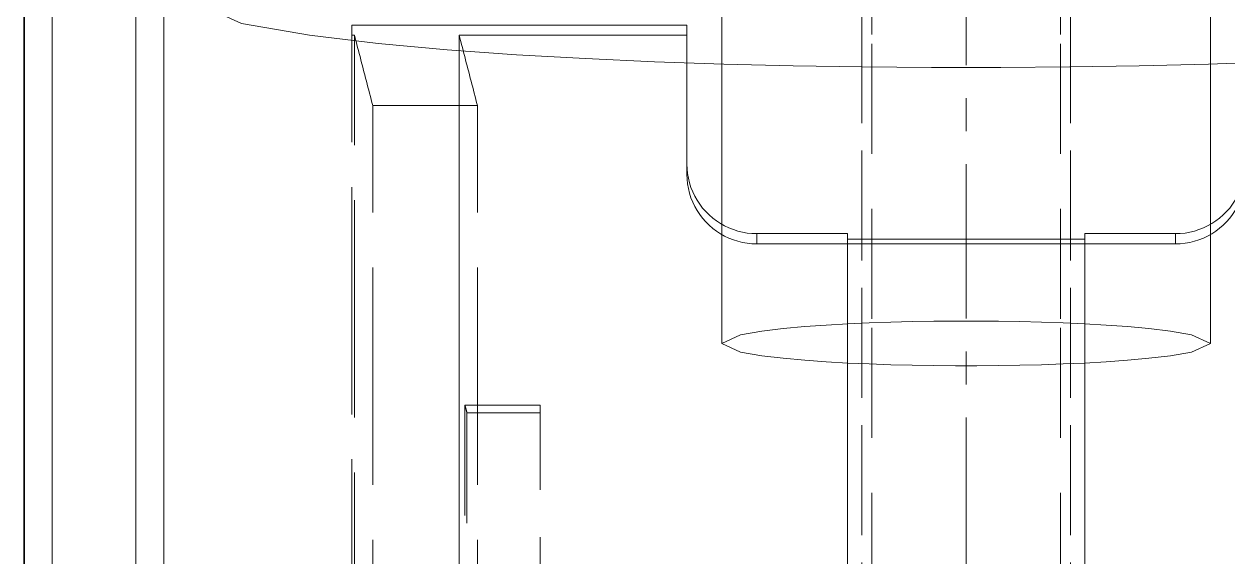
# Model space of a CAD drawing. Header units: millimetres. Extents: x 10 to 410, y 10 to 287.
# Drawn here: x 105.22 to 110.69, y 202.42 to 204.84 of the extents above; entities that cross this region are included whole.
import ezdxf

# ---------------------------------------------------------------- set-up
doc = ezdxf.new("R2010")
doc.units = ezdxf.units.MM
doc.linetypes.add('CENTER', pattern=[1.15, 0.7, -0.15, 0.15, -0.15])
doc.linetypes.add('DASHED', pattern=[0.75, 0.5, -0.25])
for name, color, linetype, lineweight in [('CENTER', 4, 'CENTER', 13), ('HIDDEN', 8, 'DASHED', 18), ('VISIBLE', 7, 'CONTINUOUS', 35)]:
    doc.layers.add(name, color=color, linetype=linetype, lineweight=lineweight)

msp = doc.modelspace()

# ---------------------------------------------------------------- linework, layer by layer
at = {"layer": 'CENTER'}
msp.add_line((109.5, 169), (109.5, 273), dxfattribs=at)
at = {"layer": 'HIDDEN'}
for points in [[(108.3895, 203.3861), (108.3895, 203.8137), (108.3895, 204.2413), (108.3895, 204.6688), (108.3895, 205.0964), (108.3895, 205.524), (108.3895, 205.9516), (108.3895, 206.3792), (108.3895, 206.8068), (108.3895, 207.2344), (108.3895, 207.662), (108.3895, 208.0896), (108.3895, 208.5171), (108.3895, 208.9447), (108.3895, 209.3723), (108.3895, 209.7999), (108.3895, 210.2275), (108.3895, 210.6551), (108.3895, 211.0827), (108.3895, 211.5103), (108.3895, 211.9379), (108.3895, 212.3655), (108.3895, 212.793), (108.3895, 213.2206)], [(110.6105, 203.3861), (110.6105, 203.8137), (110.6105, 204.2413), (110.6105, 204.6688), (110.6105, 205.0964), (110.6105, 205.524), (110.6105, 205.9516), (110.6105, 206.3792), (110.6105, 206.8068), (110.6105, 207.2344), (110.6105, 207.662), (110.6105, 208.0896), (110.6105, 208.5171), (110.6105, 208.9447), (110.6105, 209.3723), (110.6105, 209.7999), (110.6105, 210.2275), (110.6105, 210.6551), (110.6105, 211.0827), (110.6105, 211.5103), (110.6105, 211.9379), (110.6105, 212.3655), (110.6105, 212.793), (110.6105, 213.2206)], [(110.6105, 203.3861), (110.6105, 203.8137), (110.6105, 204.2413), (110.6105, 204.6688), (110.6105, 205.0964), (110.6105, 205.524), (110.6105, 205.9516), (110.6105, 206.3792), (110.6105, 206.8068), (110.6105, 207.2344), (110.6105, 207.662), (110.6105, 208.0896), (110.6105, 208.5171), (110.6105, 208.9447), (110.6105, 209.3723), (110.6105, 209.7999), (110.6105, 210.2275), (110.6105, 210.6551), (110.6105, 211.0827), (110.6105, 211.5103), (110.6105, 211.9379), (110.6105, 212.3655), (110.6105, 212.793), (110.6105, 213.2206)], [(105.2184, 174.9607), (105.2184, 176.4709), (105.2184, 177.981), (105.2184, 179.4911), (105.2184, 181.0013), (105.2184, 182.5114), (105.2184, 184.0215), (105.2184, 185.5317), (105.2184, 187.0418), (105.2184, 188.5519), (105.2184, 190.062), (105.2184, 191.5722), (105.2184, 193.0823), (105.2184, 194.5924), (105.2184, 196.1026), (105.2184, 197.6127), (105.2184, 199.1228), (105.2184, 200.633), (105.2184, 202.1431), (105.2184, 203.6532), (105.2184, 205.1634), (105.2184, 206.6735), (105.2184, 208.1836), (105.2184, 209.6938)], [(105.2185, 174.9604), (105.2185, 176.4706), (105.2185, 177.9807), (105.2185, 179.4908), (105.2185, 181.0009), (105.2185, 182.5111), (105.2185, 184.0212), (105.2185, 185.5313), (105.2185, 187.0415), (105.2185, 188.5516), (105.2185, 190.0617), (105.2185, 191.5719), (105.2185, 193.082), (105.2185, 194.5921), (105.2185, 196.1022), (105.2185, 197.6124), (105.2185, 199.1225), (105.2185, 200.6326), (105.2185, 202.1428), (105.2185, 203.6529), (105.2185, 205.163), (105.2185, 206.6732), (105.2185, 208.1833), (105.2185, 209.6934)], [(105.3454, 202.0138), (105.3454, 202.3482), (105.3454, 202.6826), (105.3454, 203.0171), (105.3454, 203.3515), (105.3454, 203.6859), (105.3454, 204.0203), (105.3454, 204.3547), (105.3454, 204.6891), (105.3454, 205.0236), (105.3454, 205.358), (105.3454, 205.6924), (105.3454, 206.0268), (105.3454, 206.3612), (105.3454, 206.6956), (105.3454, 207.0301), (105.3454, 207.3645), (105.3454, 207.6989), (105.3454, 208.0333), (105.3454, 208.3677), (105.3454, 208.7021), (105.3454, 209.0366), (105.3454, 209.371), (105.3454, 209.7054)], [(105.3454, 174.9492), (105.3454, 176.4603), (105.3454, 177.9715), (105.3454, 179.4826), (105.3454, 180.9937), (105.3454, 182.5049), (105.3454, 184.016), (105.3454, 185.5272), (105.3454, 187.0383), (105.3454, 188.5494), (105.3454, 190.0606), (105.3454, 191.5717), (105.3454, 193.0828), (105.3454, 194.594), (105.3454, 196.1051), (105.3454, 197.6163), (105.3454, 199.1274), (105.3454, 200.6385), (105.3454, 202.1497), (105.3454, 203.6608), (105.3454, 205.172), (105.3454, 206.6831), (105.3454, 208.1942), (105.3454, 209.7054)], [(105.7263, 202.1604), (105.7263, 202.4885), (105.7263, 202.8165), (105.7263, 203.1446), (105.7263, 203.4726), (105.7263, 203.8006), (105.7263, 204.1287), (105.7263, 204.4567), (105.7263, 204.7848), (105.7263, 205.1128), (105.7263, 205.4408), (105.7263, 205.7689), (105.7263, 206.0969), (105.7263, 206.425), (105.7263, 206.753), (105.7263, 207.0811), (105.7263, 207.4091), (105.7263, 207.7371), (105.7263, 208.0652), (105.7263, 208.3932), (105.7263, 208.7213), (105.7263, 209.0493), (105.7263, 209.3773), (105.7263, 209.7054)], [(105.7263, 202.0779), (105.7263, 202.4095), (105.7263, 202.7411), (105.7263, 203.0728), (105.7263, 203.4044), (105.7263, 203.736), (105.7263, 204.0677), (105.7263, 204.3993), (105.7263, 204.7309), (105.7263, 205.0626), (105.7263, 205.3942), (105.7263, 205.7258), (105.7263, 206.0574), (105.7263, 206.3891), (105.7263, 206.7207), (105.7263, 207.0523), (105.7263, 207.384), (105.7263, 207.7156), (105.7263, 208.0472), (105.7263, 208.3789), (105.7263, 208.7105), (105.7263, 209.0421), (105.7263, 209.3738), (105.7263, 209.7054)], [(105.8532, 202.0082), (105.8532, 202.3434), (105.8532, 202.6785), (105.8532, 203.0136), (105.8532, 203.3488), (105.8532, 203.6839), (105.8532, 204.0191), (105.8532, 204.3542), (105.8532, 204.6894), (105.8532, 205.0245), (105.8532, 205.3597), (105.8532, 205.6948), (105.8532, 206.03), (105.8532, 206.3651), (105.8532, 206.7003), (105.8532, 207.0354), (105.8532, 207.3706), (105.8532, 207.7057), (105.8532, 208.0409), (105.8532, 208.376), (105.8532, 208.7112), (105.8532, 209.0463), (105.8532, 209.3815), (105.8532, 209.7166)], [(105.8532, 202.0934), (105.8532, 202.4238), (105.8532, 202.7543), (105.8532, 203.0848), (105.8532, 203.4152), (105.8532, 203.7457), (105.8532, 204.0762), (105.8532, 204.4066), (105.8532, 204.7371), (105.8532, 205.0676), (105.8532, 205.3981), (105.8532, 205.7285), (105.8532, 206.059), (105.8532, 206.3895), (105.8532, 206.7199), (105.8532, 207.0504), (105.8532, 207.3809), (105.8532, 207.7113), (105.8532, 208.0418), (105.8532, 208.3723), (105.8532, 208.7028), (105.8532, 209.0332), (105.8532, 209.3637), (105.8532, 209.6942)], [(109.0255, 193.1507), (109.0255, 193.7749), (109.0255, 194.3992), (109.0255, 195.0234), (109.0255, 195.6477), (109.0255, 196.272), (109.0255, 196.8962), (109.0255, 197.5205), (109.0255, 198.1448), (109.0255, 198.769), (109.0255, 199.3933), (109.0255, 200.0175), (109.0255, 200.6418), (109.0255, 201.2661), (109.0255, 201.8903), (109.0255, 202.5146), (109.0255, 203.1389), (109.0255, 203.7631), (109.0255, 204.3874), (109.0255, 205.0117), (109.0255, 205.6359), (109.0255, 206.2602), (109.0255, 206.8844), (109.0255, 207.5087)], [(109.9745, 193.1507), (109.9745, 193.7749), (109.9745, 194.3992), (109.9745, 195.0234), (109.9745, 195.6477), (109.9745, 196.272), (109.9745, 196.8962), (109.9745, 197.5205), (109.9745, 198.1448), (109.9745, 198.769), (109.9745, 199.3933), (109.9745, 200.0175), (109.9745, 200.6418), (109.9745, 201.2661), (109.9745, 201.8903), (109.9745, 202.5146), (109.9745, 203.1389), (109.9745, 203.7631), (109.9745, 204.3874), (109.9745, 205.0117), (109.9745, 205.6359), (109.9745, 206.2602), (109.9745, 206.8844), (109.9745, 207.5087)], [(109.0716, 177.6714), (109.0716, 178.9628), (109.0716, 180.2541), (109.0716, 181.5454), (109.0716, 182.8368), (109.0716, 184.1281), (109.0716, 185.4194), (109.0716, 186.7108), (109.0716, 188.0021), (109.0716, 189.2935), (109.0716, 190.5848), (109.0716, 191.8761), (109.0716, 193.1675), (109.0716, 194.4588), (109.0716, 195.7501), (109.0716, 197.0415), (109.0716, 198.3328), (109.0716, 199.6242), (109.0716, 200.9155), (109.0716, 202.2068), (109.0716, 203.4982), (109.0716, 204.7895), (109.0716, 206.0808), (109.0716, 207.3722)], [(109.9283, 177.6714), (109.9283, 178.9628), (109.9283, 180.2541), (109.9283, 181.5454), (109.9283, 182.8368), (109.9283, 184.1281), (109.9283, 185.4194), (109.9283, 186.7108), (109.9283, 188.0021), (109.9283, 189.2935), (109.9283, 190.5848), (109.9283, 191.8761), (109.9283, 193.1675), (109.9283, 194.4588), (109.9283, 195.7501), (109.9283, 197.0415), (109.9283, 198.3328), (109.9283, 199.6242), (109.9283, 200.9155), (109.9283, 202.2068), (109.9283, 203.4982), (109.9283, 204.7895), (109.9283, 206.0808), (109.9283, 207.3722)], [(113.0696, 204.966), (112.794, 204.8401), (112.4839, 204.7866), (112.1715, 204.7493), (111.8581, 204.7207), (111.5442, 204.6981), (111.2301, 204.6802), (110.9157, 204.6661), (110.6012, 204.6552), (110.2866, 204.6473), (109.972, 204.6422), (109.6573, 204.6396), (109.3426, 204.6396), (109.028, 204.6422), (108.7133, 204.6473), (108.3988, 204.6552), (108.0843, 204.6661), (107.7699, 204.6802), (107.4558, 204.6981), (107.1419, 204.7207), (106.8285, 204.7493), (106.5161, 204.7866), (106.206, 204.8401), (105.9304, 204.966)], [(106.7078, 176.3959), (106.7078, 177.6323), (106.7078, 178.8687), (106.7078, 180.1051), (106.7078, 181.3415), (106.7078, 182.5779), (106.7078, 183.8143), (106.7078, 185.0507), (106.7078, 186.287), (106.7078, 187.5234), (106.7078, 188.7598), (106.7078, 189.9962), (106.7078, 191.2326), (106.7078, 192.469), (106.7078, 193.7054), (106.7078, 194.9417), (106.7078, 196.1781), (106.7078, 197.4145), (106.7078, 198.6509), (106.7078, 199.8873), (106.7078, 201.1237), (106.7078, 202.3601), (106.7078, 203.5965), (106.7078, 204.8328)], [(106.7078, 204.8328), (106.7078, 204.8308), (106.7078, 204.8288), (106.7078, 204.8268), (106.7078, 204.8248), (106.7078, 204.8227), (106.7078, 204.8207), (106.7078, 204.8187), (106.7078, 204.8167), (106.7078, 204.8147), (106.7078, 204.8126), (106.7078, 204.8106), (106.7078, 204.8086), (106.7078, 204.8066), (106.7078, 204.8046), (106.7078, 204.8025), (106.7078, 204.8005), (106.7078, 204.7985), (106.7078, 204.7965), (106.7078, 204.7945), (106.7078, 204.7924), (106.7078, 204.7904), (106.7078, 204.7884), (106.7078, 204.7864)], [(108.2308, 204.8328), (108.1646, 204.8328), (108.0984, 204.8328), (108.0321, 204.8328), (107.9659, 204.8328), (107.8997, 204.8328), (107.8335, 204.8328), (107.7673, 204.8328), (107.7011, 204.8328), (107.6348, 204.8328), (107.5686, 204.8328), (107.5024, 204.8328), (107.4362, 204.8328), (107.37, 204.8328), (107.3037, 204.8328), (107.2375, 204.8328), (107.1713, 204.8328), (107.1051, 204.8328), (107.0389, 204.8328), (106.9726, 204.8328), (106.9064, 204.8328), (106.8402, 204.8328), (106.774, 204.8328), (106.7078, 204.8328)], [(108.2308, 204.8328), (108.2308, 204.8054), (108.2308, 204.7779), (108.2308, 204.7504), (108.2308, 204.7229), (108.2308, 204.6955), (108.2308, 204.668), (108.2308, 204.6405), (108.2308, 204.613), (108.2308, 204.5856), (108.2308, 204.5581), (108.2308, 204.5306), (108.2308, 204.5031), (108.2308, 204.4757), (108.2308, 204.4482), (108.2308, 204.4207), (108.2308, 204.3932), (108.2308, 204.3658), (108.2308, 204.3383), (108.2308, 204.3108), (108.2308, 204.2833), (108.2308, 204.2559), (108.2308, 204.2284), (108.2308, 204.2009)], [(108.2308, 204.8328), (108.2308, 204.8308), (108.2308, 204.8288), (108.2308, 204.8268), (108.2308, 204.8248), (108.2308, 204.8227), (108.2308, 204.8207), (108.2308, 204.8187), (108.2308, 204.8167), (108.2308, 204.8147), (108.2308, 204.8126), (108.2308, 204.8106), (108.2308, 204.8086), (108.2308, 204.8066), (108.2308, 204.8046), (108.2308, 204.8025), (108.2308, 204.8005), (108.2308, 204.7985), (108.2308, 204.7965), (108.2308, 204.7945), (108.2308, 204.7924), (108.2308, 204.7904), (108.2308, 204.7884), (108.2308, 204.7864)], [(106.7078, 176.3495), (106.7078, 177.5859), (106.7078, 178.8223), (106.7078, 180.0587), (106.7078, 181.295), (106.7078, 182.5314), (106.7078, 183.7678), (106.7078, 185.0042), (106.7078, 186.2406), (106.7078, 187.477), (106.7078, 188.7134), (106.7078, 189.9497), (106.7078, 191.1861), (106.7078, 192.4225), (106.7078, 193.6589), (106.7078, 194.8953), (106.7078, 196.1317), (106.7078, 197.3681), (106.7078, 198.6045), (106.7078, 199.8408), (106.7078, 201.0772), (106.7078, 202.3136), (106.7078, 203.55), (106.7078, 204.7864)], [(106.7078, 204.7864), (106.7083, 204.7864), (106.7088, 204.7864), (106.7094, 204.7864), (106.7099, 204.7864), (106.7104, 204.7864), (106.7109, 204.7864), (106.7115, 204.7864), (106.712, 204.7864), (106.7125, 204.7864), (106.713, 204.7864), (106.7136, 204.7864), (106.7141, 204.7864), (106.7146, 204.7864), (106.7151, 204.7864), (106.7157, 204.7864), (106.7162, 204.7864), (106.7167, 204.7864), (106.7172, 204.7864), (106.7178, 204.7864), (106.7183, 204.7864), (106.7188, 204.7864), (106.7193, 204.7864), (106.7199, 204.7864)], [(106.803, 204.467), (106.7994, 204.4809), (106.7958, 204.4948), (106.7922, 204.5087), (106.7885, 204.5226), (106.7849, 204.5365), (106.7813, 204.5503), (106.7777, 204.5642), (106.7741, 204.5781), (106.7705, 204.592), (106.7669, 204.6059), (106.7632, 204.6198), (106.7596, 204.6337), (106.756, 204.6475), (106.7524, 204.6614), (106.7488, 204.6753), (106.7452, 204.6892), (106.7416, 204.7031), (106.7379, 204.717), (106.7343, 204.7308), (106.7307, 204.7447), (106.7271, 204.7586), (106.7235, 204.7725), (106.7199, 204.7864)], [(106.7199, 204.7864), (106.7199, 203.55), (106.7199, 202.3136), (106.7199, 201.0772), (106.7199, 199.8408), (106.7199, 198.6045), (106.7199, 197.3681), (106.7199, 196.1317), (106.7199, 194.8953), (106.7199, 193.6589), (106.7199, 192.4225), (106.7199, 191.1861), (106.7199, 189.9497), (106.7199, 188.7134), (106.7199, 187.477), (106.7199, 186.2406), (106.7199, 185.0042), (106.7199, 183.7678), (106.7199, 182.5314), (106.7199, 181.295), (106.7199, 180.0587), (106.7199, 178.8223), (106.7199, 177.5859), (106.7199, 176.3495)], [(107.1958, 204.7864), (107.1994, 204.7725), (107.203, 204.7586), (107.2067, 204.7447), (107.2103, 204.7308), (107.2139, 204.717), (107.2175, 204.7031), (107.2211, 204.6892), (107.2247, 204.6753), (107.2283, 204.6614), (107.232, 204.6475), (107.2356, 204.6337), (107.2392, 204.6198), (107.2428, 204.6059), (107.2464, 204.592), (107.25, 204.5781), (107.2536, 204.5642), (107.2573, 204.5503), (107.2609, 204.5365), (107.2645, 204.5226), (107.2681, 204.5087), (107.2717, 204.4948), (107.2753, 204.4809), (107.2789, 204.467)], [(107.1958, 204.7864), (107.2408, 204.7864), (107.2858, 204.7864), (107.3308, 204.7864), (107.3758, 204.7864), (107.4208, 204.7864), (107.4658, 204.7864), (107.5108, 204.7864), (107.5558, 204.7864), (107.6008, 204.7864), (107.6458, 204.7864), (107.6908, 204.7864), (107.7358, 204.7864), (107.7808, 204.7864), (107.8258, 204.7864), (107.8708, 204.7864), (107.9158, 204.7864), (107.9608, 204.7864), (108.0058, 204.7864), (108.0508, 204.7864), (108.0958, 204.7864), (108.1408, 204.7864), (108.1858, 204.7864), (108.2308, 204.7864)], [(107.1958, 198.1923), (107.1958, 198.479), (107.1958, 198.7657), (107.1958, 199.0524), (107.1958, 199.3391), (107.1958, 199.6258), (107.1958, 199.9125), (107.1958, 200.1992), (107.1958, 200.4859), (107.1958, 200.7726), (107.1958, 201.0593), (107.1958, 201.346), (107.1958, 201.6327), (107.1958, 201.9194), (107.1958, 202.2061), (107.1958, 202.4928), (107.1958, 202.7795), (107.1958, 203.0662), (107.1958, 203.3529), (107.1958, 203.6396), (107.1958, 203.9263), (107.1958, 204.213), (107.1958, 204.4997), (107.1958, 204.7864)], [(108.2308, 204.7864), (108.2308, 204.7589), (108.2308, 204.7314), (108.2308, 204.704), (108.2308, 204.6765), (108.2308, 204.649), (108.2308, 204.6215), (108.2308, 204.5941), (108.2308, 204.5666), (108.2308, 204.5391), (108.2308, 204.5116), (108.2308, 204.4842), (108.2308, 204.4567), (108.2308, 204.4292), (108.2308, 204.4017), (108.2308, 204.3743), (108.2308, 204.3468), (108.2308, 204.3193), (108.2308, 204.2918), (108.2308, 204.2644), (108.2308, 204.2369), (108.2308, 204.2094), (108.2308, 204.1819), (108.2308, 204.1545)], [(107.2789, 204.467), (107.2582, 204.467), (107.2376, 204.467), (107.2169, 204.467), (107.1962, 204.467), (107.1755, 204.467), (107.1548, 204.467), (107.1341, 204.467), (107.1134, 204.467), (107.0927, 204.467), (107.072, 204.467), (107.0513, 204.467), (107.0306, 204.467), (107.0099, 204.467), (106.9892, 204.467), (106.9685, 204.467), (106.9478, 204.467), (106.9272, 204.467), (106.9065, 204.467), (106.8858, 204.467), (106.8651, 204.467), (106.8444, 204.467), (106.8237, 204.467), (106.803, 204.467)], [(106.803, 176.0301), (106.803, 177.2665), (106.803, 178.5029), (106.803, 179.7393), (106.803, 180.9757), (106.803, 182.2121), (106.803, 183.4485), (106.803, 184.6848), (106.803, 185.9212), (106.803, 187.1576), (106.803, 188.394), (106.803, 189.6304), (106.803, 190.8668), (106.803, 192.1032), (106.803, 193.3395), (106.803, 194.5759), (106.803, 195.8123), (106.803, 197.0487), (106.803, 198.2851), (106.803, 199.5215), (106.803, 200.7579), (106.803, 201.9943), (106.803, 203.2306), (106.803, 204.467)], [(107.2789, 176.0301), (107.2789, 177.2665), (107.2789, 178.5029), (107.2789, 179.7393), (107.2789, 180.9757), (107.2789, 182.2121), (107.2789, 183.4485), (107.2789, 184.6848), (107.2789, 185.9212), (107.2789, 187.1576), (107.2789, 188.394), (107.2789, 189.6304), (107.2789, 190.8668), (107.2789, 192.1032), (107.2789, 193.3395), (107.2789, 194.5759), (107.2789, 195.8123), (107.2789, 197.0487), (107.2789, 198.2851), (107.2789, 199.5215), (107.2789, 200.7579), (107.2789, 201.9943), (107.2789, 203.2306), (107.2789, 204.467)], [(108.2308, 204.2009), (108.2308, 204.2009), (108.2308, 204.2009), (108.2308, 204.2009), (108.2308, 204.2009), (108.2308, 204.2009), (108.2308, 204.2009), (108.2308, 204.2009), (108.2308, 204.2009), (108.2308, 204.2009), (108.2308, 204.2009), (108.2308, 204.2009), (108.2308, 204.2009), (108.2308, 204.2009), (108.2308, 204.2009), (108.2308, 204.2009), (108.2308, 204.2009), (108.2308, 204.2009), (108.2308, 204.2009), (108.2308, 204.2009), (108.2308, 204.2009), (108.2308, 204.2009), (108.2308, 204.2009), (108.2308, 204.2009)], [(108.2308, 204.2009), (108.2315, 204.1793), (108.2338, 204.1578), (108.2375, 204.1365), (108.2426, 204.1155), (108.2492, 204.0949), (108.2572, 204.0748), (108.2665, 204.0553), (108.2772, 204.0365), (108.2891, 204.0184), (108.3022, 204.0012), (108.3164, 203.985), (108.3318, 203.9698), (108.3481, 203.9556), (108.3654, 203.9426), (108.3835, 203.9308), (108.4024, 203.9202), (108.4219, 203.911), (108.442, 203.9031), (108.4627, 203.8966), (108.4837, 203.8915), (108.505, 203.8879), (108.5265, 203.8857), (108.5481, 203.8849)], [(108.2308, 204.1545), (108.2308, 204.1565), (108.2308, 204.1585), (108.2308, 204.1605), (108.2308, 204.1625), (108.2308, 204.1646), (108.2308, 204.1666), (108.2308, 204.1686), (108.2308, 204.1706), (108.2308, 204.1726), (108.2308, 204.1747), (108.2308, 204.1767), (108.2308, 204.1787), (108.2308, 204.1807), (108.2308, 204.1827), (108.2308, 204.1848), (108.2308, 204.1868), (108.2308, 204.1888), (108.2308, 204.1908), (108.2308, 204.1928), (108.2308, 204.1949), (108.2308, 204.1969), (108.2308, 204.1989), (108.2308, 204.2009)], [(108.2308, 204.1544), (108.2308, 204.1565), (108.2308, 204.1585), (108.2308, 204.1605), (108.2308, 204.1625), (108.2308, 204.1645), (108.2308, 204.1666), (108.2308, 204.1686), (108.2308, 204.1706), (108.2308, 204.1726), (108.2308, 204.1746), (108.2308, 204.1766), (108.2308, 204.1787), (108.2308, 204.1807), (108.2308, 204.1827), (108.2308, 204.1847), (108.2308, 204.1867), (108.2308, 204.1888), (108.2308, 204.1908), (108.2308, 204.1928), (108.2308, 204.1948), (108.2308, 204.1968), (108.2308, 204.1989), (108.2308, 204.2009)], [(110.4519, 203.8849), (110.4735, 203.8857), (110.495, 203.8879), (110.5163, 203.8915), (110.5373, 203.8966), (110.5579, 203.9031), (110.5781, 203.911), (110.5976, 203.9202), (110.6165, 203.9308), (110.6346, 203.9426), (110.6519, 203.9556), (110.6682, 203.9698), (110.6835, 203.985), (110.6978, 204.0013), (110.7109, 204.0184), (110.7228, 204.0365), (110.7335, 204.0553), (110.7428, 204.0748), (110.7508, 204.0949), (110.7574, 204.1155), (110.7625, 204.1365), (110.7662, 204.1578), (110.7684, 204.1793), (110.7692, 204.2009)], [(108.2308, 204.1545), (108.2308, 204.1545), (108.2308, 204.1545), (108.2308, 204.1545), (108.2308, 204.1545), (108.2308, 204.1545), (108.2308, 204.1545), (108.2308, 204.1545), (108.2308, 204.1545), (108.2308, 204.1544), (108.2308, 204.1544), (108.2308, 204.1544), (108.2308, 204.1544), (108.2308, 204.1544), (108.2308, 204.1544), (108.2308, 204.1544), (108.2308, 204.1544), (108.2308, 204.1544), (108.2308, 204.1544), (108.2308, 204.1544), (108.2308, 204.1544), (108.2308, 204.1544), (108.2308, 204.1544), (108.2308, 204.1544)], [(108.2308, 204.1544), (108.2315, 204.1328), (108.2338, 204.1113), (108.2375, 204.09), (108.2426, 204.069), (108.2492, 204.0484), (108.2572, 204.0283), (108.2665, 204.0088), (108.2772, 203.99), (108.2891, 203.972), (108.3022, 203.9548), (108.3164, 203.9385), (108.3318, 203.9233), (108.3481, 203.9091), (108.3654, 203.8961), (108.3835, 203.8843), (108.4024, 203.8738), (108.4219, 203.8646), (108.442, 203.8567), (108.4627, 203.8502), (108.4837, 203.8451), (108.505, 203.8414), (108.5265, 203.8392), (108.5481, 203.8385)], [(110.4519, 203.8385), (110.4735, 203.8392), (110.495, 203.8414), (110.5163, 203.8451), (110.5373, 203.8502), (110.5579, 203.8567), (110.5781, 203.8646), (110.5976, 203.8738), (110.6165, 203.8843), (110.6346, 203.8961), (110.6519, 203.9092), (110.6682, 203.9233), (110.6835, 203.9386), (110.6978, 203.9548), (110.7109, 203.972), (110.7228, 203.99), (110.7335, 204.0089), (110.7428, 204.0284), (110.7508, 204.0485), (110.7574, 204.069), (110.7625, 204.09), (110.7662, 204.1113), (110.7684, 204.1329), (110.7692, 204.1545)], [(108.9606, 203.8849), (108.9426, 203.8849), (108.9247, 203.8849), (108.9068, 203.8849), (108.8888, 203.8849), (108.8709, 203.8849), (108.853, 203.8849), (108.835, 203.8849), (108.8171, 203.8849), (108.7992, 203.8849), (108.7812, 203.8849), (108.7633, 203.8849), (108.7454, 203.8849), (108.7274, 203.8849), (108.7095, 203.8849), (108.6916, 203.8849), (108.6736, 203.8849), (108.6557, 203.8849), (108.6378, 203.8849), (108.6198, 203.8849), (108.6019, 203.8849), (108.584, 203.8849), (108.566, 203.8849), (108.5481, 203.8849)], [(108.5481, 203.8385), (108.5481, 203.8405), (108.5481, 203.8425), (108.5481, 203.8446), (108.5481, 203.8466), (108.5481, 203.8486), (108.5481, 203.8506), (108.5481, 203.8526), (108.5481, 203.8547), (108.5481, 203.8567), (108.5481, 203.8587), (108.5481, 203.8607), (108.5481, 203.8627), (108.5481, 203.8647), (108.5481, 203.8668), (108.5481, 203.8688), (108.5481, 203.8708), (108.5481, 203.8728), (108.5481, 203.8748), (108.5481, 203.8769), (108.5481, 203.8789), (108.5481, 203.8809), (108.5481, 203.8829), (108.5481, 203.8849)], [(108.9606, 203.8849), (108.9606, 203.4182), (108.9606, 202.9514), (108.9606, 202.4847), (108.9606, 202.0179), (108.9606, 201.5512), (108.9606, 201.0844), (108.9606, 200.6177), (108.9606, 200.1509), (108.9606, 199.6842), (108.9606, 199.2174), (108.9606, 198.7506), (108.9606, 198.2839), (108.9606, 197.8171), (108.9606, 197.3504), (108.9606, 196.8836), (108.9606, 196.4169), (108.9606, 195.9501), (108.9606, 195.4834), (108.9606, 195.0166), (108.9606, 194.5498), (108.9606, 194.0831), (108.9606, 193.6163), (108.9606, 193.1496)], [(108.9606, 203.8849), (108.9606, 203.8839), (108.9606, 203.8828), (108.9606, 203.8817), (108.9606, 203.8807), (108.9606, 203.8796), (108.9606, 203.8785), (108.9606, 203.8774), (108.9606, 203.8764), (108.9606, 203.8753), (108.9606, 203.8742), (108.9606, 203.8731), (108.9606, 203.8721), (108.9606, 203.871), (108.9606, 203.8699), (108.9606, 203.8689), (108.9606, 203.8678), (108.9606, 203.8667), (108.9606, 203.8656), (108.9606, 203.8646), (108.9606, 203.8635), (108.9606, 203.8624), (108.9606, 203.8613), (108.9606, 203.8603)], [(110.0394, 203.8849), (110.0394, 203.8839), (110.0394, 203.8828), (110.0394, 203.8817), (110.0394, 203.8807), (110.0394, 203.8796), (110.0394, 203.8785), (110.0394, 203.8774), (110.0394, 203.8764), (110.0394, 203.8753), (110.0394, 203.8742), (110.0394, 203.8731), (110.0394, 203.8721), (110.0394, 203.871), (110.0394, 203.8699), (110.0394, 203.8689), (110.0394, 203.8678), (110.0394, 203.8667), (110.0394, 203.8656), (110.0394, 203.8646), (110.0394, 203.8635), (110.0394, 203.8624), (110.0394, 203.8613), (110.0394, 203.8603)], [(110.4519, 203.8849), (110.4339, 203.8849), (110.416, 203.8849), (110.3981, 203.8849), (110.3801, 203.8849), (110.3622, 203.8849), (110.3443, 203.8849), (110.3263, 203.8849), (110.3084, 203.8849), (110.2905, 203.8849), (110.2725, 203.8849), (110.2546, 203.8849), (110.2367, 203.8849), (110.2187, 203.8849), (110.2008, 203.8849), (110.1829, 203.8849), (110.1649, 203.8849), (110.147, 203.8849), (110.1291, 203.8849), (110.1111, 203.8849), (110.0932, 203.8849), (110.0753, 203.8849), (110.0573, 203.8849), (110.0394, 203.8849)], [(110.0394, 203.8849), (110.0394, 203.4182), (110.0394, 202.9514), (110.0394, 202.4847), (110.0394, 202.0179), (110.0394, 201.5512), (110.0394, 201.0844), (110.0394, 200.6177), (110.0394, 200.1509), (110.0394, 199.6842), (110.0394, 199.2174), (110.0394, 198.7506), (110.0394, 198.2839), (110.0394, 197.8171), (110.0394, 197.3504), (110.0394, 196.8836), (110.0394, 196.4169), (110.0394, 195.9501), (110.0394, 195.4834), (110.0394, 195.0166), (110.0394, 194.5498), (110.0394, 194.0831), (110.0394, 193.6163), (110.0394, 193.1496)], [(110.4519, 203.8385), (110.4519, 203.8405), (110.4519, 203.8425), (110.4519, 203.8446), (110.4519, 203.8466), (110.4519, 203.8486), (110.4519, 203.8506), (110.4519, 203.8526), (110.4519, 203.8547), (110.4519, 203.8567), (110.4519, 203.8587), (110.4519, 203.8607), (110.4519, 203.8627), (110.4519, 203.8648), (110.4519, 203.8668), (110.4519, 203.8688), (110.4519, 203.8708), (110.4519, 203.8728), (110.4519, 203.8748), (110.4519, 203.8769), (110.4519, 203.8789), (110.4519, 203.8809), (110.4519, 203.8829), (110.4519, 203.8849)], [(110.4519, 203.8385), (110.3691, 203.8385), (110.2863, 203.8385), (110.2036, 203.8385), (110.1208, 203.8385), (110.038, 203.8385), (109.9552, 203.8385), (109.8725, 203.8385), (109.7897, 203.8385), (109.7069, 203.8385), (109.6241, 203.8385), (109.5414, 203.8385), (109.4586, 203.8385), (109.3758, 203.8385), (109.2931, 203.8385), (109.2103, 203.8385), (109.1275, 203.8385), (109.0447, 203.8385), (108.962, 203.8385), (108.8792, 203.8385), (108.7964, 203.8385), (108.7136, 203.8385), (108.6309, 203.8385), (108.5481, 203.8385)], [(108.9606, 193.1496), (108.9606, 193.6153), (108.9606, 194.0809), (108.9606, 194.5466), (108.9606, 195.0123), (108.9606, 195.478), (108.9606, 195.9437), (108.9606, 196.4094), (108.9606, 196.875), (108.9606, 197.3407), (108.9606, 197.8064), (108.9606, 198.2721), (108.9606, 198.7378), (108.9606, 199.2034), (108.9606, 199.6691), (108.9606, 200.1348), (108.9606, 200.6005), (108.9606, 201.0662), (108.9606, 201.5319), (108.9606, 201.9975), (108.9606, 202.4632), (108.9606, 202.9289), (108.9606, 203.3946), (108.9606, 203.8603)], [(110.0394, 203.8603), (109.9925, 203.8603), (109.9456, 203.8603), (109.8987, 203.8603), (109.8518, 203.8603), (109.8049, 203.8603), (109.758, 203.8603), (109.7111, 203.8603), (109.6642, 203.8603), (109.6172, 203.8603), (109.5703, 203.8603), (109.5234, 203.8603), (109.4765, 203.8603), (109.4296, 203.8603), (109.3827, 203.8603), (109.3358, 203.8603), (109.2889, 203.8603), (109.242, 203.8603), (109.1951, 203.8603), (109.1482, 203.8603), (109.1013, 203.8603), (109.0544, 203.8603), (109.0075, 203.8603), (108.9606, 203.8603)], [(110.0394, 177.3192), (110.0394, 178.4731), (110.0394, 179.6271), (110.0394, 180.7811), (110.0394, 181.935), (110.0394, 183.089), (110.0394, 184.2429), (110.0394, 185.3969), (110.0394, 186.5509), (110.0394, 187.7048), (110.0394, 188.8588), (110.0394, 190.0127), (110.0394, 191.1667), (110.0394, 192.3207), (110.0394, 193.4746), (110.0394, 194.6286), (110.0394, 195.7825), (110.0394, 196.9365), (110.0394, 198.0905), (110.0394, 199.2444), (110.0394, 200.3984), (110.0394, 201.5523), (110.0394, 202.7063), (110.0394, 203.8603)], [(108.3895, 203.3861), (108.4752, 203.4252), (108.5717, 203.4418), (108.6689, 203.4535), (108.7664, 203.4624), (108.864, 203.4694), (108.9618, 203.475), (109.0596, 203.4794), (109.1574, 203.4827), (109.2553, 203.4852), (109.3532, 203.4868), (109.4511, 203.4876), (109.549, 203.4876), (109.6468, 203.4868), (109.7447, 203.4852), (109.8426, 203.4827), (109.9404, 203.4794), (110.0382, 203.475), (110.136, 203.4694), (110.2336, 203.4624), (110.3311, 203.4535), (110.4283, 203.4418), (110.5248, 203.4252), (110.6105, 203.3861)], [(110.6105, 203.3861), (110.5248, 203.3469), (110.4283, 203.3303), (110.3311, 203.3187), (110.2336, 203.3098), (110.136, 203.3028), (110.0382, 203.2972), (109.9404, 203.2928), (109.8426, 203.2894), (109.7447, 203.287), (109.6468, 203.2854), (109.5489, 203.2846), (109.451, 203.2846), (109.3532, 203.2854), (109.2553, 203.287), (109.1574, 203.2894), (109.0596, 203.2928), (108.9618, 203.2972), (108.864, 203.3028), (108.7664, 203.3098), (108.6689, 203.3187), (108.5717, 203.3303), (108.4752, 203.3469), (108.3895, 203.3861)], [(110.6105, 203.3861), (110.6105, 203.3861), (110.6105, 203.3861), (110.6105, 203.3861), (110.6105, 203.3861), (110.6105, 203.3861), (110.6105, 203.3861), (110.6105, 203.3861), (110.6105, 203.3861), (110.6105, 203.3861), (110.6105, 203.3861), (110.6105, 203.3861), (110.6105, 203.3861), (110.6105, 203.3861), (110.6105, 203.3861), (110.6105, 203.3861), (110.6105, 203.3861), (110.6105, 203.3861), (110.6105, 203.3861), (110.6105, 203.3861), (110.6105, 203.3861), (110.6105, 203.3861), (110.6105, 203.3861), (110.6105, 203.3861)], [(107.2223, 203.1049), (107.2227, 203.1034), (107.223, 203.1019), (107.2234, 203.1004), (107.2238, 203.0989), (107.2242, 203.0974), (107.2246, 203.0959), (107.225, 203.0943), (107.2254, 203.0928), (107.2258, 203.0913), (107.2262, 203.0898), (107.2266, 203.0883), (107.227, 203.0868), (107.2274, 203.0853), (107.2278, 203.0837), (107.2282, 203.0822), (107.2286, 203.0807), (107.229, 203.0792), (107.2294, 203.0777), (107.2298, 203.0762), (107.2301, 203.0747), (107.2305, 203.0731), (107.2309, 203.0716), (107.2313, 203.0701)], [(107.2223, 203.1049), (107.2223, 202.0059), (107.2223, 200.9069), (107.2223, 199.8079), (107.2223, 198.7089), (107.2223, 197.6099), (107.2223, 196.5109), (107.2223, 195.4119), (107.2223, 194.3129), (107.2223, 193.2139), (107.2223, 192.1148), (107.2223, 191.0158), (107.2223, 189.9168), (107.2223, 188.8178), (107.2223, 187.7188), (107.2223, 186.6198), (107.2223, 185.5208), (107.2223, 184.4218), (107.2223, 183.3228), (107.2223, 182.2237), (107.2223, 181.1247), (107.2223, 180.0257), (107.2223, 178.9267), (107.2223, 177.8277)], [(107.2223, 203.1049), (107.2371, 203.1049), (107.252, 203.1049), (107.2669, 203.1049), (107.2818, 203.1049), (107.2967, 203.1049), (107.3115, 203.1049), (107.3264, 203.1049), (107.3413, 203.1049), (107.3562, 203.1049), (107.3711, 203.1049), (107.3859, 203.1049), (107.4008, 203.1049), (107.4157, 203.1049), (107.4306, 203.1049), (107.4455, 203.1049), (107.4603, 203.1049), (107.4752, 203.1049), (107.4901, 203.1049), (107.505, 203.1049), (107.5198, 203.1049), (107.5347, 203.1049), (107.5496, 203.1049), (107.5645, 203.1049)], [(107.5645, 203.1049), (107.5645, 203.1034), (107.5645, 203.1019), (107.5645, 203.1004), (107.5645, 203.0989), (107.5645, 203.0974), (107.5645, 203.0959), (107.5645, 203.0943), (107.5645, 203.0928), (107.5645, 203.0913), (107.5645, 203.0898), (107.5645, 203.0883), (107.5645, 203.0868), (107.5645, 203.0853), (107.5645, 203.0837), (107.5645, 203.0822), (107.5645, 203.0807), (107.5645, 203.0792), (107.5645, 203.0777), (107.5645, 203.0762), (107.5645, 203.0747), (107.5645, 203.0731), (107.5645, 203.0716), (107.5645, 203.0701)], [(107.5645, 177.8277), (107.5645, 178.9267), (107.5645, 180.0257), (107.5645, 181.1247), (107.5645, 182.2237), (107.5645, 183.3228), (107.5645, 184.4218), (107.5645, 185.5208), (107.5645, 186.6198), (107.5645, 187.7188), (107.5645, 188.8178), (107.5645, 189.9168), (107.5645, 191.0158), (107.5645, 192.1148), (107.5645, 193.2139), (107.5645, 194.3129), (107.5645, 195.4119), (107.5645, 196.5109), (107.5645, 197.6099), (107.5645, 198.7089), (107.5645, 199.8079), (107.5645, 200.9069), (107.5645, 202.0059), (107.5645, 203.1049)], [(107.2313, 203.0701), (107.2313, 201.9711), (107.2313, 200.8721), (107.2313, 199.7731), (107.2313, 198.6741), (107.2313, 197.5751), (107.2313, 196.476), (107.2313, 195.377), (107.2313, 194.278), (107.2313, 193.179), (107.2313, 192.08), (107.2313, 190.981), (107.2313, 189.882), (107.2313, 188.783), (107.2313, 187.684), (107.2313, 186.585), (107.2313, 185.4859), (107.2313, 184.3869), (107.2313, 183.2879), (107.2313, 182.1889), (107.2313, 181.0899), (107.2313, 179.9909), (107.2313, 178.8919), (107.2313, 177.7929)], [(107.2313, 203.0701), (107.2458, 203.0701), (107.2603, 203.0701), (107.2748, 203.0701), (107.2893, 203.0701), (107.3038, 203.0701), (107.3182, 203.0701), (107.3327, 203.0701), (107.3472, 203.0701), (107.3617, 203.0701), (107.3762, 203.0701), (107.3907, 203.0701), (107.4052, 203.0701), (107.4196, 203.0701), (107.4341, 203.0701), (107.4486, 203.0701), (107.4631, 203.0701), (107.4776, 203.0701), (107.4921, 203.0701), (107.5065, 203.0701), (107.521, 203.0701), (107.5355, 203.0701), (107.55, 203.0701), (107.5645, 203.0701)], [(107.5645, 177.7929), (107.5645, 178.8919), (107.5645, 179.9909), (107.5645, 181.0899), (107.5645, 182.1889), (107.5645, 183.2879), (107.5645, 184.3869), (107.5645, 185.4859), (107.5645, 186.585), (107.5645, 187.684), (107.5645, 188.783), (107.5645, 189.882), (107.5645, 190.981), (107.5645, 192.08), (107.5645, 193.179), (107.5645, 194.278), (107.5645, 195.377), (107.5645, 196.476), (107.5645, 197.5751), (107.5645, 198.6741), (107.5645, 199.7731), (107.5645, 200.8721), (107.5645, 201.9711), (107.5645, 203.0701)]]:
    msp.add_lwpolyline(points, dxfattribs=at)
at = {"layer": 'VISIBLE'}
for points in [[(105.2184, 174.9608), (105.2184, 176.4719), (105.2184, 177.9831), (105.2184, 179.4942), (105.2184, 181.0053), (105.2184, 182.5165), (105.2184, 184.0276), (105.2184, 185.5388), (105.2184, 187.0499), (105.2184, 188.561), (105.2184, 190.0722), (105.2184, 191.5833), (105.2184, 193.0945), (105.2184, 194.6056), (105.2184, 196.1167), (105.2184, 197.6279), (105.2184, 199.139), (105.2184, 200.6502), (105.2184, 202.1613), (105.2184, 203.6724), (105.2184, 205.1836), (105.2184, 206.6947), (105.2184, 208.2059), (105.2184, 209.717)], [(105.2185, 174.9611), (105.2185, 176.4723), (105.2185, 177.9834), (105.2185, 179.4946), (105.2185, 181.0057), (105.2185, 182.5168), (105.2185, 184.028), (105.2185, 185.5391), (105.2185, 187.0503), (105.2185, 188.5614), (105.2185, 190.0725), (105.2185, 191.5837), (105.2185, 193.0948), (105.2185, 194.606), (105.2185, 196.1171), (105.2185, 197.6282), (105.2185, 199.1394), (105.2185, 200.6505), (105.2185, 202.1617), (105.2185, 203.6728), (105.2185, 205.1839), (105.2185, 206.6951), (105.2185, 208.2062), (105.2185, 209.7173)]]:
    msp.add_lwpolyline(points, dxfattribs=at)

doc.saveas('drawing.dxf')
